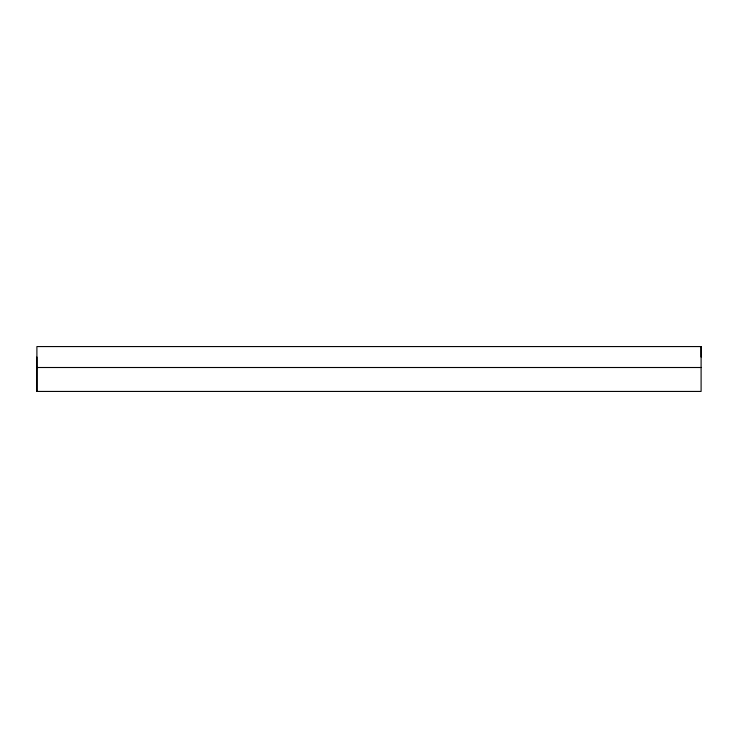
<?xml version="1.0" encoding="UTF-8"?>
<svg xmlns="http://www.w3.org/2000/svg" width="738" height="738" viewBox="0 0 738 738"><rect width="100%" height="100%" fill="white"/><g stroke="black" fill="none" stroke-linecap="round" stroke-linejoin="round"><path stroke-width="1.11" d="M36.9 391.435L36.9 346.565L701.1 346.565L701.1 391.435L36.9 391.435L36.9 357.035M701.1 357.035L701.1 346.565M36.9 367.506L701.1 367.506"/></g></svg>
